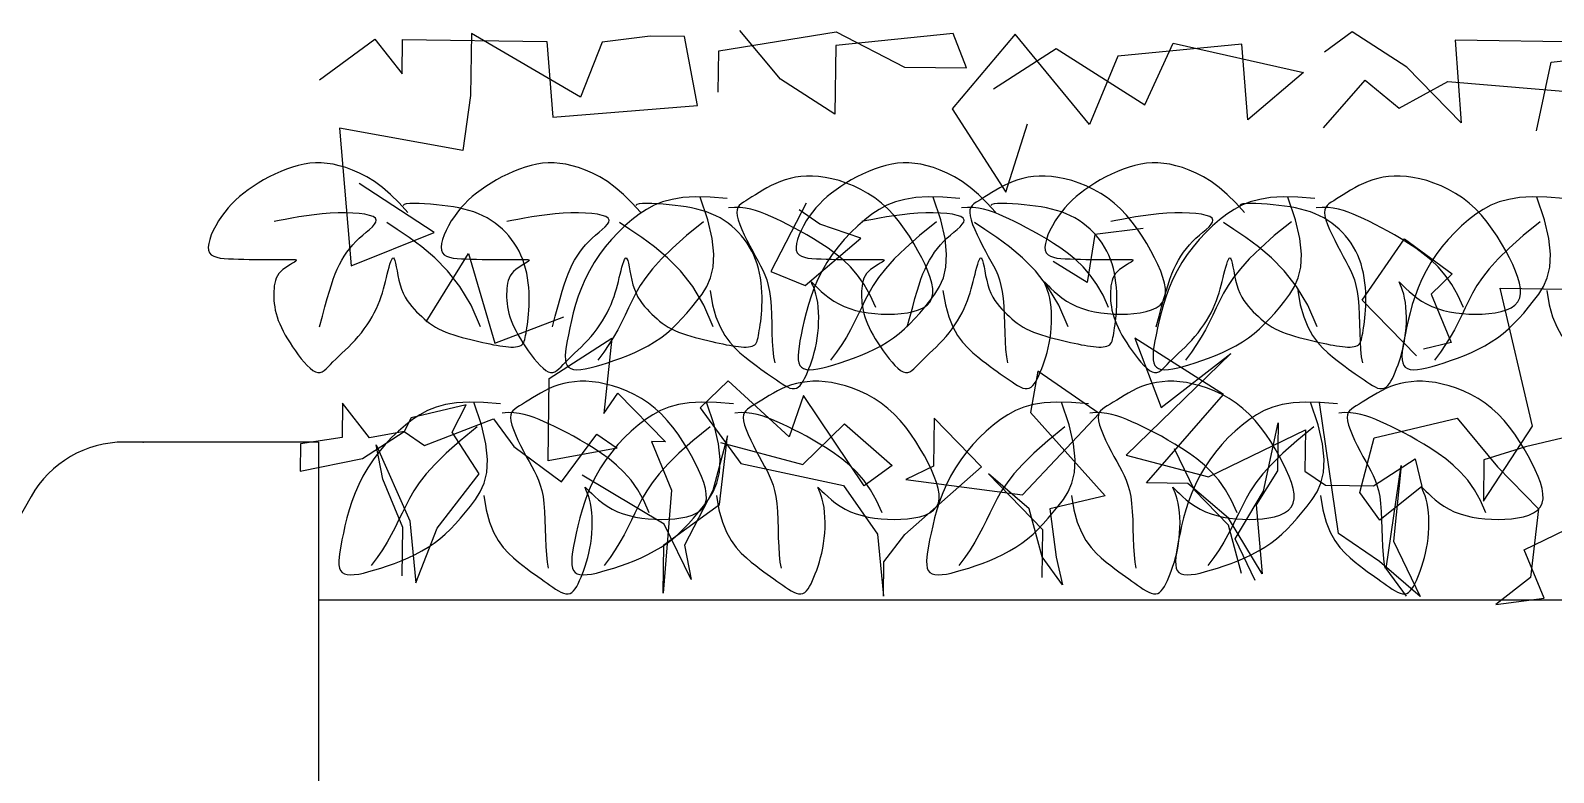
# Model space of a CAD drawing. Header units: millimetres. Extents: x 2 to 5882, y 1831 to 3462.
# Drawn here: x 630.928 to 634.47, y 2598.286 to 2600.012 of the extents above; entities that cross this region are included whole.
import ezdxf

# ---------------------------------------------------------------- set-up
doc = ezdxf.new("R2010")
doc.units = ezdxf.units.MM
for name, color, linetype in [('fz', 7, 'Continuous'), ('LH', 94, 'Continuous'), ('PP-COM', 7, 'Continuous'), ('尺寸标注', 4, 'Continuous'), ('绿化', 3, 'Continuous')]:
    doc.layers.add(name, color=color, linetype=linetype)

# ---------------------------------------------------------------- blocks, each defined once
blk = doc.blocks.new('cs2')
for p, q in [((4730.5877, 1071.789), (4730.1362, 1071.789)), ((4730.5877, 1071.789), (4730.5877, 1069.539)), ((4729.9188, 1071.6624), (4729.5975, 1071.0964))]:
    blk.add_line(p, q)
blk.add_arc((4730.1362, 1071.539), 0.25, 90, 150.42)
blk.add_point((4730.1798, 1071.789))
blk = doc.blocks.new('LIM43')
at = {"color": 98}
for p, q in [((942284.4114, 2579500.6716), (942284.5407, 2579500.7657)), ((942284.5407, 2579500.7657), (942284.6036, 2579500.6849)), ((942284.6036, 2579500.6849), (942284.6047, 2579500.7649)), ((942284.6047, 2579500.7649), (942284.9407, 2579500.7603)), ((942284.7649, 2579500.7787), (942284.7629, 2579500.6348)), ((942285.019, 2579500.6313), (942284.7649, 2579500.7787)), ((942284.9407, 2579500.7603), (942284.9543, 2579500.5842)), ((942285.0687, 2579500.7585), (942285.019, 2579500.6313)), ((942285.1809, 2579500.773), (942285.0687, 2579500.7585)), ((942285.2609, 2579500.7719), (942285.1809, 2579500.773)), ((942285.2907, 2579500.6116), (942285.2609, 2579500.7719)), ((942285.3405, 2579500.7388), (942285.6132, 2579500.7831)), ((942285.4836, 2579500.6729), (942285.3891, 2579500.7861)), ((942285.8852, 2579500.7793), (942285.6127, 2579500.7511)), ((942285.6132, 2579500.7831), (942285.7721, 2579500.7009)), ((942286.0292, 2579500.7774), (942285.8828, 2579500.6035)), ((942285.9161, 2579500.699), (942285.8852, 2579500.7793)), ((942286.2023, 2579500.5672), (942286.0292, 2579500.7774)), ((942286.557, 2579500.7542), (942286.2685, 2579500.7261)), ((942286.331, 2579500.6134), (942286.397, 2579500.7564)), ((942286.397, 2579500.7564), (942286.7001, 2579500.6883)), ((942286.5706, 2579500.5781), (942286.557, 2579500.7542)), ((942286.8134, 2579500.7827), (942286.7487, 2579500.7356)), ((942286.9403, 2579500.701), (942286.8134, 2579500.7827)), ((942287.3732, 2579500.759), (942287.0532, 2579500.7634)), ((942287.0532, 2579500.7634), (942287.0666, 2579500.5713)), ((942287.2765, 2579500.7124), (942287.6612, 2579500.7551)), ((942285.3392, 2579500.6429), (942285.3405, 2579500.7388)), ((942285.6127, 2579500.7511), (942285.6105, 2579500.5912)), ((942285.9794, 2579500.6501), (942286.1247, 2579500.7441)), ((942286.1247, 2579500.7441), (942286.331, 2579500.6134)), ((942286.2685, 2579500.7261), (942286.2023, 2579500.5672)), ((942285.7721, 2579500.7009), (942285.9161, 2579500.699)), ((942286.7001, 2579500.6883), (942286.5706, 2579500.5781)), ((942287.0666, 2579500.5713), (942286.9403, 2579500.701)), ((942287.2424, 2579500.5529), (942287.2765, 2579500.7124)), ((942285.6105, 2579500.5912), (942285.4836, 2579500.6729)), ((942286.7463, 2579500.5597), (942286.8439, 2579500.6703)), ((942286.8439, 2579500.6703), (942286.923, 2579500.6053)), ((942286.923, 2579500.6053), (942287.0359, 2579500.6677)), ((942287.0359, 2579500.6677), (942287.4835, 2579500.6296)), ((942284.7629, 2579500.6348), (942284.7452, 2579500.5071)), ((942284.9543, 2579500.5842), (942285.2907, 2579500.6116)), ((942285.8828, 2579500.6035), (942286.0081, 2579500.4099)), ((942284.7452, 2579500.5071), (942284.4578, 2579500.559)), ((942284.4578, 2579500.559), (942284.4855, 2579500.2389)), ((942286.0081, 2579500.4099), (942286.0583, 2579500.5691)), ((942284.6786, 2579500.3162), (942284.5041, 2579500.4305)), ((942285.5437, 2579500.3843), (942285.4615, 2579500.2255)), ((942285.575, 2579500.3359), (942285.5275, 2579500.3685)), ((942285.6706, 2579500.3026), (942285.575, 2579500.3359)), ((942284.4855, 2579500.2389), (942284.6786, 2579500.3162)), ((942285.5411, 2579500.1925), (942285.6706, 2579500.3026)), ((942286.2148, 2579500.3112), (942286.1973, 2579500.1995)), ((942286.3271, 2579500.3256), (942286.2148, 2579500.3112)), ((942286.8369, 2579500.1588), (942286.9349, 2579500.3013)), ((942286.9349, 2579500.3013), (942287.0458, 2579500.2199)), ((942284.6597, 2579500.1086), (942284.7579, 2579500.2671)), ((942284.7579, 2579500.2671), (942284.8191, 2579500.0584)), ((942285.4615, 2579500.2255), (942285.5411, 2579500.1925)), ((942286.1973, 2579500.1995), (942286.118, 2579500.2485)), ((942287.0458, 2579500.2199), (942286.9971, 2579500.1726)), ((942287.1573, 2579500.1864), (942287.4613, 2579500.1822)), ((942287.233, 2579499.8656), (942287.1573, 2579500.1864)), ((942286.9631, 2579500.0291), (942286.8369, 2579500.1588)), ((942286.9971, 2579500.1726), (942287.0436, 2579500.06)), ((942284.8191, 2579500.0584), (942284.98, 2579500.1202)), ((942284.946, 2579499.9767), (942285.0913, 2579500.0707)), ((942285.0913, 2579500.0707), (942285.0729, 2579499.8951)), ((942286.5138, 2579499.9393), (942286.3076, 2579500.0701)), ((942286.3076, 2579500.0701), (942286.3694, 2579499.9093)), ((942287.0436, 2579500.06), (942286.9794, 2579500.0449)), ((942286.5311, 2579500.035), (942286.2878, 2579499.7985)), ((942286.3694, 2579499.9093), (942286.5311, 2579500.035)), ((942284.9434, 2579499.7849), (942284.946, 2579499.9767)), ((942286.0825, 2579499.9932), (942286.0652, 2579499.8975)), ((942286.2252, 2579499.8953), (942286.0825, 2579499.9932)), ((942285.0729, 2579499.8951), (942285.1056, 2579499.9426)), ((942285.1056, 2579499.9426), (942285.216, 2579499.8292)), ((942285.362, 2579499.9711), (942285.2971, 2579499.908)), ((942285.5043, 2579499.8412), (942285.362, 2579499.9711)), ((942286.335, 2579499.7339), (942286.5138, 2579499.9393)), ((942284.4651, 2579499.9194), (942284.464, 2579499.8394)), ((942284.528, 2579499.8386), (942284.4651, 2579499.9194)), ((942284.7531, 2579499.9154), (942284.6247, 2579499.8852)), ((942284.7202, 2579499.8519), (942284.7531, 2579499.9154)), ((942285.2971, 2579499.908), (942285.3914, 2579499.7788)), ((942285.5376, 2579499.9367), (942285.5043, 2579499.8412)), ((942285.6787, 2579499.7269), (942285.5376, 2579499.9367)), ((942286.7815, 2579499.6159), (942286.7376, 2579499.9203)), ((942284.6247, 2579499.8852), (942284.6082, 2579499.8534)), ((942284.6558, 2579499.8208), (942284.8167, 2579499.8826)), ((942284.8167, 2579499.8826), (942284.8638, 2579499.818)), ((942285.5354, 2579499.7768), (942285.6327, 2579499.8714)), ((942285.6327, 2579499.8714), (942285.7434, 2579499.774)), ((942285.8409, 2579499.8846), (942285.8394, 2579499.7727)), ((942285.9514, 2579499.7711), (942285.8409, 2579499.8846)), ((942286.0465, 2579499.7059), (942286.2252, 2579499.8953)), ((942286.0652, 2579499.8975), (942286.2385, 2579499.7033)), ((942286.6068, 2579499.7142), (942286.6409, 2579499.8736)), ((942286.6409, 2579499.8736), (942286.6394, 2579499.7617)), ((942286.8645, 2579499.8386), (942287.0572, 2579499.8839)), ((942287.0572, 2579499.8839), (942287.1517, 2579499.7707)), ((942284.464, 2579499.8394), (942284.3678, 2579499.8248)), ((942284.5114, 2579499.7908), (942284.6082, 2579499.8534)), ((942284.6082, 2579499.8534), (942284.528, 2579499.8386)), ((942284.6082, 2579499.8534), (942284.6558, 2579499.8208)), ((942284.7829, 2579499.7551), (942284.7202, 2579499.8519)), ((942284.9747, 2579499.7365), (942285.0563, 2579499.8473)), ((942285.0563, 2579499.8473), (942285.1038, 2579499.8147)), ((942285.3603, 2579499.8432), (942285.3265, 2579499.7157)), ((942285.3421, 2579499.6835), (942285.3603, 2579499.8432)), ((942286.4792, 2579499.7479), (942286.7047, 2579499.8568)), ((942286.7047, 2579499.8568), (942286.7034, 2579499.7609)), ((942286.8308, 2579499.7112), (942286.8645, 2579499.8386)), ((942287.1186, 2579499.6912), (942287.233, 2579499.8656)), ((942287.3447, 2579499.848), (942287.2163, 2579499.8178)), ((942284.3678, 2579499.8248), (942284.3669, 2579499.7608)), ((942284.5587, 2579499.7422), (942284.5438, 2579499.8224)), ((942284.5438, 2579499.8224), (942284.6214, 2579499.6454)), ((942284.8638, 2579499.818), (942284.9747, 2579499.7365)), ((942285.1038, 2579499.8147), (942284.9434, 2579499.7849)), ((942285.216, 2579499.8292), (942285.184, 2579499.8296)), ((942285.184, 2579499.8296), (942285.2305, 2579499.717)), ((942285.344, 2579499.8274), (942285.5354, 2579499.7768)), ((942286.2878, 2579499.7985), (942286.4792, 2579499.7479)), ((942286.4468, 2579499.7164), (942286.4001, 2579499.813)), ((942287.2163, 2579499.8178), (942287.1199, 2579499.7872)), ((942284.3669, 2579499.7608), (942284.5114, 2579499.7908)), ((942285.3914, 2579499.7788), (942285.6307, 2579499.7276)), ((942285.7434, 2579499.774), (942285.6787, 2579499.7269)), ((942285.7732, 2579499.6137), (942285.9514, 2579499.7711)), ((942285.8394, 2579499.7727), (942285.775, 2579499.7416)), ((942286.6394, 2579499.7617), (942286.5903, 2579499.6825)), ((942286.7034, 2579499.7609), (942286.751, 2579499.7282)), ((942286.863, 2579499.7267), (942286.9599, 2579499.7893)), ((942286.8924, 2579499.5344), (942286.9276, 2579499.7738)), ((942286.9276, 2579499.7738), (942286.9092, 2579499.5982)), ((942286.9599, 2579499.7893), (942286.975, 2579499.7252)), ((942287.1199, 2579499.7872), (942287.1186, 2579499.6912)), ((942287.1517, 2579499.7707), (942287.2463, 2579499.6735)), ((942284.6052, 2579499.6296), (942284.5587, 2579499.7422)), ((942284.6852, 2579499.6286), (942284.7829, 2579499.7551)), ((942285.2134, 2579499.6373), (942285.0229, 2579499.7518)), ((942285.6307, 2579499.7276), (942285.7092, 2579499.6146)), ((942285.775, 2579499.7416), (942286.0465, 2579499.7059)), ((942286.0621, 2579499.6737), (942285.9672, 2579499.7549)), ((942285.9672, 2579499.7549), (942286.0934, 2579499.6253)), ((942286.431, 2579499.7326), (942286.335, 2579499.7339)), ((942286.5259, 2579499.6514), (942286.431, 2579499.7326)), ((942286.751, 2579499.7282), (942286.863, 2579499.7267)), ((942286.975, 2579499.7252), (942286.8779, 2579499.6466)), ((942285.2305, 2579499.717), (942285.2112, 2579499.4775)), ((942285.3265, 2579499.7157), (942285.2608, 2579499.5887)), ((942286.2385, 2579499.7033), (942286.1101, 2579499.673)), ((942286.5257, 2579499.6354), (942286.4468, 2579499.7164)), ((942286.5412, 2579499.6032), (942286.6068, 2579499.7142)), ((942286.8779, 2579499.6466), (942286.8308, 2579499.7112)), ((942285.2128, 2579499.5894), (942285.3421, 2579499.6835)), ((942286.0926, 2579499.5614), (942286.0621, 2579499.6737)), ((942286.1101, 2579499.673), (942286.1246, 2579499.5609)), ((942286.5903, 2579499.6825), (942286.6041, 2579499.5224)), ((942287.213, 2579499.578), (942287.3741, 2579499.6558)), ((942287.2463, 2579499.6735), (942287.2282, 2579499.5139)), ((942284.6037, 2579499.5177), (942284.6052, 2579499.6296)), ((942284.6214, 2579499.6454), (942284.6354, 2579499.5013)), ((942284.6354, 2579499.5013), (942284.6852, 2579499.6286)), ((942285.2757, 2579499.5086), (942285.2134, 2579499.6373)), ((942286.0934, 2579499.6253), (942286.0919, 2579499.5134)), ((942286.5561, 2579499.523), (942286.5257, 2579499.6354)), ((942286.6041, 2579499.5224), (942286.5259, 2579499.6514)), ((942285.2112, 2579499.4775), (942285.2128, 2579499.5894)), ((942285.2608, 2579499.5887), (942285.2757, 2579499.5086)), ((942285.7092, 2579499.6146), (942285.7232, 2579499.4705)), ((942285.7243, 2579499.5504), (942285.7732, 2579499.6137)), ((942286.5879, 2579499.5066), (942286.5412, 2579499.6032)), ((942286.8766, 2579499.5506), (942286.7815, 2579499.6159)), ((942286.9092, 2579499.5982), (942286.9715, 2579499.4694)), ((942285.7232, 2579499.4705), (942285.7243, 2579499.5504)), ((942286.1397, 2579499.4968), (942286.0926, 2579499.5614)), ((942286.1246, 2579499.5609), (942286.1397, 2579499.4968)), ((942286.9715, 2579499.4694), (942286.8766, 2579499.5506)), ((942287.2595, 2579499.4655), (942287.213, 2579499.578)), ((942286.9395, 2579499.4698), (942286.8924, 2579499.5344)), ((942287.2282, 2579499.5139), (942287.1473, 2579499.451)), ((942287.1473, 2579499.451), (942287.2595, 2579499.4655))]:
    blk.add_line(p, q, dxfattribs=at)
blk = doc.blocks.new('花')
at = {"layer": 'LH', "color": 12}
for p, q in [((0.6009, 0.461), (0.5901, 0.4561)), ((0.6123, 0.4652), (0.6009, 0.461)), ((0.6241, 0.4688), (0.6123, 0.4652)), ((0.6366, 0.4716), (0.6241, 0.4688)), ((0.6496, 0.4736), (0.6366, 0.4716)), ((0.6634, 0.4747), (0.6496, 0.4736)), ((0.6779, 0.4749), (0.6634, 0.4747)), ((0.6932, 0.4741), (0.6779, 0.4749)), ((0.7092, 0.4722), (0.6932, 0.4741)), ((0.7259, 0.4693), (0.7092, 0.4722)), ((0.7431, 0.4652), (0.7259, 0.4693)), ((0.7605, 0.4599), (0.7431, 0.4652)), ((0.5429, 0.4263), (0.5349, 0.4203)), ((0.5514, 0.4325), (0.5429, 0.4263)), ((0.5604, 0.4387), (0.5514, 0.4325)), ((0.5698, 0.4448), (0.5604, 0.4387)), ((0.5797, 0.4507), (0.5698, 0.4448)), ((0.5901, 0.4561), (0.5797, 0.4507)), ((0.7779, 0.4533), (0.7605, 0.4599)), ((0.7953, 0.4454), (0.7779, 0.4533)), ((0.8123, 0.4361), (0.7953, 0.4454)), ((0.8287, 0.4253), (0.8123, 0.4361)), ((0.8445, 0.4131), (0.8287, 0.4253)), ((-0.5435, 0.395), (-0.5567, 0.3892)), ((-0.5303, 0.4), (-0.5435, 0.395)), ((-0.5172, 0.4041), (-0.5303, 0.4)), ((-0.5041, 0.4071), (-0.5172, 0.4041)), ((-0.4909, 0.4092), (-0.5041, 0.4071)), ((-0.4776, 0.4103), (-0.4909, 0.4092)), ((-0.4639, 0.4103), (-0.4776, 0.4103)), ((-0.4498, 0.4093), (-0.4639, 0.4103)), ((-0.4351, 0.4072), (-0.4498, 0.4093)), ((-0.4197, 0.4041), (-0.4351, 0.4072)), ((-0.4036, 0.3998), (-0.4197, 0.4041)), ((-0.3867, 0.3941), (-0.4036, 0.3998)), ((-0.369, 0.3867), (-0.3867, 0.3941)), ((0.3425, 0.3937), (0.321, 0.3859)), ((0.3674, 0.3998), (0.3425, 0.3937)), ((0.3964, 0.4039), (0.3674, 0.3998)), ((0.4303, 0.4061), (0.3964, 0.4039)), ((0.4295, 0.3534), (0.4075, 0.4044)), ((0.47, 0.4062), (0.4303, 0.4061)), ((0.4996, 0.3924), (0.4969, 0.3877)), ((0.5035, 0.3966), (0.4996, 0.3924)), ((0.5084, 0.4007), (0.5035, 0.3966)), ((0.5141, 0.4049), (0.5084, 0.4007)), ((0.5205, 0.4095), (0.5141, 0.4049)), ((0.5274, 0.4146), (0.5205, 0.4095)), ((0.5349, 0.4203), (0.5274, 0.4146)), ((0.8595, 0.3996), (0.8445, 0.4131)), ((0.8738, 0.3851), (0.8595, 0.3996)), ((-0.6078, 0.3596), (-0.6196, 0.3512)), ((-0.5955, 0.3677), (-0.6078, 0.3596)), ((-0.5828, 0.3754), (-0.5955, 0.3677)), ((-0.5698, 0.3826), (-0.5828, 0.3754)), ((-0.5567, 0.3892), (-0.5698, 0.3826)), ((-0.3504, 0.3772), (-0.369, 0.3867)), ((-0.331, 0.3653), (-0.3504, 0.3772)), ((-0.3106, 0.3508), (-0.331, 0.3653)), ((0.2851, 0.3652), (0.2691, 0.3526)), ((0.3021, 0.3764), (0.2851, 0.3652)), ((0.321, 0.3859), (0.3021, 0.3764)), ((0.4891, 0.387), (0.4751, 0.385)), ((0.5023, 0.3878), (0.4891, 0.387)), ((0.4954, 0.3823), (0.4953, 0.3759)), ((0.4953, 0.3759), (0.4968, 0.3682)), ((0.4969, 0.3877), (0.4954, 0.3823)), ((0.4968, 0.3682), (0.5, 0.3591)), ((0.5, 0.3591), (0.5045, 0.3487)), ((0.5147, 0.3874), (0.5023, 0.3878)), ((0.5267, 0.3861), (0.5147, 0.3874)), ((0.5385, 0.3838), (0.5267, 0.3861)), ((0.5503, 0.3808), (0.5385, 0.3838)), ((0.5622, 0.3771), (0.5503, 0.3808)), ((0.5745, 0.373), (0.5622, 0.3771)), ((0.5875, 0.3683), (0.5745, 0.373)), ((0.601, 0.3633), (0.5875, 0.3683)), ((0.6152, 0.3577), (0.601, 0.3633)), ((0.63, 0.3515), (0.6152, 0.3577)), ((0.8872, 0.3699), (0.8738, 0.3851)), ((0.8998, 0.3542), (0.8872, 0.3699)), ((-0.6512, 0.3253), (-0.6605, 0.3163)), ((-0.6414, 0.334), (-0.6512, 0.3253)), ((-0.6308, 0.3427), (-0.6414, 0.334)), ((-0.6196, 0.3512), (-0.6308, 0.3427)), ((-0.2893, 0.3332), (-0.3106, 0.3508)), ((-0.267, 0.3124), (-0.2893, 0.3332)), ((-0.2776, 0.3296), (-0.2796, 0.3273)), ((-0.2724, 0.3315), (-0.2776, 0.3296)), ((-0.2646, 0.333), (-0.2724, 0.3315)), ((-0.2545, 0.3341), (-0.2646, 0.333)), ((-0.2428, 0.3349), (-0.2545, 0.3341)), ((-0.2299, 0.3354), (-0.2428, 0.3349)), ((-0.2163, 0.3356), (-0.2299, 0.3354)), ((-0.2025, 0.3355), (-0.2163, 0.3356)), ((-0.1889, 0.3352), (-0.2025, 0.3355)), ((-0.1756, 0.3347), (-0.1889, 0.3352)), ((-0.1627, 0.3338), (-0.1756, 0.3347)), ((-0.1502, 0.3326), (-0.1627, 0.3338)), ((-0.1379, 0.3309), (-0.1502, 0.3326)), ((-0.1261, 0.3288), (-0.1379, 0.3309)), ((-0.1145, 0.3262), (-0.1261, 0.3288)), ((-0.1034, 0.323), (-0.1145, 0.3262)), ((-0.0926, 0.3192), (-0.1034, 0.323)), ((-0.0822, 0.3148), (-0.0926, 0.3192)), ((0.2384, 0.3231), (0.2238, 0.3066)), ((0.2535, 0.3385), (0.2384, 0.3231)), ((0.2691, 0.3526), (0.2535, 0.3385)), ((0.4201, 0.348), (0.3832, 0.3123)), ((0.4433, 0.3104), (0.4295, 0.3534)), ((0.5045, 0.3487), (0.5103, 0.3374)), ((0.5103, 0.3374), (0.5169, 0.3254)), ((0.5169, 0.3254), (0.5242, 0.3132)), ((0.6454, 0.3448), (0.63, 0.3515)), ((0.6615, 0.3373), (0.6454, 0.3448)), ((0.6782, 0.3292), (0.6615, 0.3373)), ((0.6956, 0.3202), (0.6782, 0.3292)), ((0.7136, 0.3104), (0.6956, 0.3202)), ((0.9116, 0.3382), (0.8998, 0.3542)), ((0.9225, 0.3222), (0.9116, 0.3382)), ((0.9325, 0.3065), (0.9225, 0.3222)), ((-0.6847, 0.2879), (-0.6917, 0.2777)), ((-0.6772, 0.2977), (-0.6847, 0.2879)), ((-0.6691, 0.3072), (-0.6772, 0.2977)), ((-0.6605, 0.3163), (-0.6691, 0.3072)), ((-0.5016, 0.2848), (-0.5189, 0.2807)), ((-0.4836, 0.2888), (-0.5016, 0.2848)), ((-0.4653, 0.2923), (-0.4836, 0.2888)), ((-0.447, 0.2954), (-0.4653, 0.2923)), ((-0.4289, 0.2977), (-0.447, 0.2954)), ((-0.4114, 0.2993), (-0.4289, 0.2977)), ((-0.3949, 0.3002), (-0.4114, 0.2993)), ((-0.3799, 0.3003), (-0.3949, 0.3002)), ((-0.3666, 0.2996), (-0.3799, 0.3003)), ((-0.3555, 0.2981), (-0.3666, 0.2996)), ((-0.3469, 0.2958), (-0.3555, 0.2981)), ((-0.3413, 0.2926), (-0.3469, 0.2958)), ((-0.342, 0.2784), (-0.3393, 0.2838)), ((-0.3389, 0.2886), (-0.3413, 0.2926)), ((-0.3393, 0.2838), (-0.3389, 0.2886)), ((-0.2887, 0.2709), (-0.3142, 0.2852)), ((-0.0723, 0.3098), (-0.0822, 0.3148)), ((-0.0627, 0.3043), (-0.0723, 0.3098)), ((-0.0535, 0.2983), (-0.0627, 0.3043)), ((-0.0448, 0.2918), (-0.0535, 0.2983)), ((-0.0365, 0.2849), (-0.0448, 0.2918)), ((-0.0287, 0.2775), (-0.0365, 0.2849)), ((0.21, 0.2891), (0.1971, 0.2707)), ((0.2238, 0.3066), (0.21, 0.2891)), ((0.3832, 0.3123), (0.3533, 0.281)), ((0.45, 0.2744), (0.4433, 0.3104)), ((0.5242, 0.3132), (0.5318, 0.3009)), ((0.5318, 0.3009), (0.5395, 0.2889)), ((0.5395, 0.2889), (0.547, 0.2775)), ((0.732, 0.2992), (0.7136, 0.3104)), ((0.7506, 0.2864), (0.732, 0.2992)), ((0.7689, 0.2715), (0.7506, 0.2864)), ((0.9415, 0.2913), (0.9325, 0.3065)), ((0.9494, 0.2767), (0.9415, 0.2913)), ((-0.7044, 0.2558), (-0.7098, 0.2444)), ((-0.6983, 0.267), (-0.7044, 0.2558)), ((-0.6917, 0.2777), (-0.6983, 0.267)), ((-0.5639, 0.2687), (-0.5755, 0.2654)), ((-0.5503, 0.2725), (-0.5639, 0.2687)), ((-0.5352, 0.2765), (-0.5503, 0.2725)), ((-0.5189, 0.2807), (-0.5352, 0.2765)), ((-0.3749, 0.2429), (-0.3674, 0.2508)), ((-0.3674, 0.2508), (-0.3598, 0.2584)), ((-0.3598, 0.2584), (-0.3528, 0.2656)), ((-0.3528, 0.2656), (-0.3467, 0.2722)), ((-0.3467, 0.2722), (-0.342, 0.2784)), ((-0.2597, 0.2546), (-0.2887, 0.2709)), ((-0.2285, 0.2353), (-0.2597, 0.2546)), ((-0.0214, 0.2698), (-0.0287, 0.2775)), ((-0.0145, 0.2617), (-0.0214, 0.2698)), ((-0.0081, 0.2531), (-0.0145, 0.2617)), ((-0.0021, 0.2443), (-0.0081, 0.2531)), ((0.1851, 0.2516), (0.1743, 0.232)), ((0.1971, 0.2707), (0.1851, 0.2516)), ((0.3296, 0.2535), (0.311, 0.2291)), ((0.3533, 0.281), (0.3296, 0.2535)), ((0.4509, 0.2443), (0.45, 0.2744)), ((0.547, 0.2775), (0.554, 0.2669)), ((0.554, 0.2669), (0.5606, 0.2568)), ((0.5606, 0.2568), (0.5668, 0.2468)), ((0.7869, 0.254), (0.7689, 0.2715)), ((0.8042, 0.2335), (0.7869, 0.254)), ((0.9559, 0.2627), (0.9494, 0.2767)), ((0.9608, 0.2496), (0.9559, 0.2627)), ((0.964, 0.2372), (0.9608, 0.2496)), ((-0.7184, 0.222), (-0.7212, 0.2114)), ((-0.7146, 0.2331), (-0.7184, 0.222)), ((-0.7098, 0.2444), (-0.7146, 0.2331)), ((-0.4008, 0.2084), (-0.395, 0.2175)), ((-0.395, 0.2175), (-0.3887, 0.2263)), ((-0.3887, 0.2263), (-0.382, 0.2348)), ((-0.382, 0.2348), (-0.3749, 0.2429)), ((-0.1961, 0.2122), (-0.2285, 0.2353)), ((0.0033, 0.235), (-0.0021, 0.2443)), ((0.0082, 0.2254), (0.0033, 0.235)), ((0.0127, 0.2155), (0.0082, 0.2254)), ((0.0166, 0.2052), (0.0127, 0.2155)), ((0.1743, 0.232), (0.1648, 0.2119)), ((0.311, 0.2291), (0.2967, 0.2074)), ((0.4399, 0.198), (0.4471, 0.2192)), ((0.4471, 0.2192), (0.4509, 0.2443)), ((0.5668, 0.2468), (0.5724, 0.2364)), ((0.5724, 0.2364), (0.5775, 0.2253)), ((0.5775, 0.2253), (0.582, 0.2129)), ((0.582, 0.2129), (0.5861, 0.1991)), ((0.682, 0.2284), (0.682, 0.2291)), ((0.682, 0.2291), (0.6836, 0.2281)), ((0.6831, 0.2259), (0.682, 0.2284)), ((0.6852, 0.222), (0.6831, 0.2259)), ((0.6836, 0.2281), (0.6869, 0.2253)), ((0.688, 0.2166), (0.6852, 0.222)), ((0.6869, 0.2253), (0.6919, 0.221)), ((0.6911, 0.2099), (0.688, 0.2166)), ((0.6919, 0.221), (0.6984, 0.2155)), ((0.6984, 0.2155), (0.7063, 0.2092)), ((0.8205, 0.2097), (0.8042, 0.2335)), ((0.9605, 0.2062), (0.964, 0.2155)), ((0.9651, 0.2258), (0.964, 0.2372)), ((0.964, 0.2155), (0.9651, 0.2258)), ((-0.7228, 0.2017), (-0.723, 0.1931)), ((-0.723, 0.1931), (-0.7218, 0.1859)), ((-0.7212, 0.2114), (-0.7228, 0.2017)), ((-0.7218, 0.1859), (-0.7189, 0.1803)), ((-0.7189, 0.1803), (-0.7145, 0.1761)), ((-0.5757, 0.1764), (-0.5644, 0.1774)), ((-0.5644, 0.1774), (-0.5539, 0.1785)), ((-0.5539, 0.1785), (-0.5445, 0.1794)), ((-0.5445, 0.1794), (-0.5362, 0.1803)), ((-0.5362, 0.1803), (-0.5291, 0.1808)), ((-0.5291, 0.1808), (-0.5235, 0.1811)), ((-0.5235, 0.1811), (-0.5194, 0.181)), ((-0.5176, 0.1774), (-0.5204, 0.175)), ((-0.5194, 0.181), (-0.517, 0.1804)), ((-0.5164, 0.1792), (-0.5176, 0.1774)), ((-0.517, 0.1804), (-0.5164, 0.1792)), ((-0.4198, 0.1674), (-0.4157, 0.1784)), ((-0.4157, 0.1784), (-0.4111, 0.1888)), ((-0.4111, 0.1888), (-0.4061, 0.1988)), ((-0.4061, 0.1988), (-0.4008, 0.2084)), ((-0.3015, 0.1739), (-0.3001, 0.1819)), ((-0.3001, 0.1819), (-0.2986, 0.1891)), ((-0.2986, 0.1891), (-0.297, 0.1952)), ((-0.297, 0.1952), (-0.2954, 0.2)), ((-0.2954, 0.2), (-0.2937, 0.203)), ((-0.2937, 0.203), (-0.2919, 0.2039)), ((-0.2919, 0.2039), (-0.29, 0.2024)), ((-0.29, 0.2024), (-0.288, 0.1984)), ((-0.288, 0.1984), (-0.2858, 0.1921)), ((-0.2858, 0.1921), (-0.2835, 0.184)), ((-0.2835, 0.184), (-0.2809, 0.1747)), ((-0.1637, 0.1842), (-0.1961, 0.2122)), ((-0.1322, 0.1503), (-0.1637, 0.1842)), ((0.02, 0.1945), (0.0166, 0.2052)), ((0.023, 0.1837), (0.02, 0.1945)), ((0.0254, 0.1727), (0.023, 0.1837)), ((0.1566, 0.1916), (0.1498, 0.1712)), ((0.1648, 0.2119), (0.1566, 0.1916)), ((0.2857, 0.1875), (0.277, 0.169)), ((0.2967, 0.2074), (0.2857, 0.1875)), ((0.42, 0.1633), (0.4305, 0.1797)), ((0.4305, 0.1797), (0.4399, 0.198)), ((0.4485, 0.19), (0.4569, 0.1573)), ((0.5861, 0.1991), (0.5896, 0.1832)), ((0.5896, 0.1832), (0.5926, 0.1651)), ((0.6944, 0.202), (0.6911, 0.2099)), ((0.6974, 0.1929), (0.6944, 0.202)), ((0.7001, 0.1829), (0.6974, 0.1929)), ((0.7023, 0.1721), (0.7001, 0.1829)), ((0.7063, 0.2092), (0.7154, 0.2025)), ((0.7154, 0.2025), (0.7257, 0.1957)), ((0.7257, 0.1957), (0.737, 0.1893)), ((0.737, 0.1893), (0.7492, 0.1834)), ((0.7492, 0.1834), (0.762, 0.1786)), ((0.762, 0.1786), (0.7756, 0.1747)), ((0.8356, 0.182), (0.8205, 0.2097)), ((0.91, 0.1763), (0.9234, 0.1803)), ((0.9234, 0.1803), (0.9355, 0.1852)), ((0.9355, 0.1852), (0.9459, 0.1911)), ((0.9459, 0.1911), (0.9544, 0.1981)), ((0.9544, 0.1981), (0.9605, 0.2062)), ((-0.7145, 0.1761), (-0.7087, 0.1731)), ((-0.7087, 0.1731), (-0.7016, 0.1713)), ((-0.7016, 0.1713), (-0.6933, 0.1703)), ((-0.6933, 0.1703), (-0.6839, 0.17)), ((-0.6839, 0.17), (-0.6736, 0.1701)), ((-0.6736, 0.1701), (-0.6625, 0.1706)), ((-0.6625, 0.1706), (-0.6506, 0.1712)), ((-0.6506, 0.1712), (-0.6383, 0.1719)), ((-0.6383, 0.1719), (-0.6256, 0.1727)), ((-0.6256, 0.1727), (-0.6128, 0.1735)), ((-0.6128, 0.1735), (-0.6001, 0.1744)), ((-0.6001, 0.1744), (-0.5877, 0.1754)), ((-0.5877, 0.1754), (-0.5757, 0.1764)), ((-0.5543, 0.1457), (-0.5573, 0.1403)), ((-0.5504, 0.1509), (-0.5543, 0.1457)), ((-0.5457, 0.1558), (-0.5504, 0.1509)), ((-0.5404, 0.1604), (-0.5457, 0.1558)), ((-0.5348, 0.1647), (-0.5404, 0.1604)), ((-0.5294, 0.1686), (-0.5348, 0.1647)), ((-0.5245, 0.1721), (-0.5294, 0.1686)), ((-0.5204, 0.175), (-0.5245, 0.1721)), ((-0.4305, 0.1297), (-0.4272, 0.1434)), ((-0.4272, 0.1434), (-0.4236, 0.1558)), ((-0.4236, 0.1558), (-0.4198, 0.1674)), ((-0.3071, 0.1393), (-0.3056, 0.1482)), ((-0.3056, 0.1482), (-0.3042, 0.1569)), ((-0.3042, 0.1569), (-0.3029, 0.1655)), ((-0.3029, 0.1655), (-0.3015, 0.1739)), ((-0.2809, 0.1747), (-0.278, 0.1644)), ((-0.278, 0.1644), (-0.2747, 0.1537)), ((-0.2747, 0.1537), (-0.2711, 0.1431)), ((-0.2711, 0.1431), (-0.2669, 0.1331)), ((-0.1029, 0.1097), (-0.1322, 0.1503)), ((0.0275, 0.1617), (0.0254, 0.1727)), ((0.0291, 0.1507), (0.0275, 0.1617)), ((0.0304, 0.1399), (0.0291, 0.1507)), ((0.1441, 0.1509), (0.1395, 0.1311)), ((0.1498, 0.1712), (0.1441, 0.1509)), ((0.2696, 0.1513), (0.2628, 0.1338)), ((0.277, 0.169), (0.2696, 0.1513)), ((0.3992, 0.1331), (0.4096, 0.1478)), ((0.4096, 0.1478), (0.42, 0.1633)), ((0.4569, 0.1573), (0.4671, 0.1299)), ((0.5926, 0.1651), (0.5952, 0.1453)), ((0.5952, 0.1453), (0.5976, 0.1247)), ((0.704, 0.1607), (0.7023, 0.1721)), ((0.7053, 0.1487), (0.704, 0.1607)), ((0.7061, 0.1365), (0.7053, 0.1487)), ((0.7756, 0.1747), (0.7896, 0.1717)), ((0.7896, 0.1717), (0.8042, 0.1696)), ((0.8042, 0.1696), (0.8191, 0.1684)), ((0.8191, 0.1684), (0.8343, 0.1679)), ((0.8343, 0.1679), (0.8496, 0.1682)), ((0.8496, 0.1682), (0.8651, 0.1692)), ((0.8651, 0.1692), (0.8805, 0.1708)), ((0.8805, 0.1708), (0.8956, 0.1732)), ((0.8956, 0.1732), (0.91, 0.1763)), ((-0.5626, 0.1166), (-0.5627, 0.1101)), ((-0.5627, 0.1101), (-0.5625, 0.1035)), ((-0.5621, 0.1228), (-0.5626, 0.1166)), ((-0.5611, 0.1289), (-0.5621, 0.1228)), ((-0.5595, 0.1347), (-0.5611, 0.1289)), ((-0.5573, 0.1403), (-0.5595, 0.1347)), ((-0.4374, 0.0971), (-0.4339, 0.1144)), ((-0.4339, 0.1144), (-0.4305, 0.1297)), ((-0.3152, 0.1025), (-0.3127, 0.112)), ((-0.3127, 0.112), (-0.3105, 0.1212)), ((-0.3105, 0.1212), (-0.3087, 0.1303)), ((-0.3087, 0.1303), (-0.3071, 0.1393)), ((-0.2669, 0.1331), (-0.2623, 0.1239)), ((-0.2623, 0.1239), (-0.2572, 0.1156)), ((-0.2572, 0.1156), (-0.2517, 0.108)), ((-0.2517, 0.108), (-0.246, 0.1012)), ((-0.0767, 0.0613), (-0.1029, 0.1097)), ((0.0313, 0.1293), (0.0304, 0.1399)), ((0.0319, 0.1191), (0.0313, 0.1293)), ((0.0323, 0.1094), (0.0319, 0.1191)), ((0.0324, 0.1001), (0.0323, 0.1094)), ((0.1357, 0.1118), (0.1327, 0.0934)), ((0.1395, 0.1311), (0.1357, 0.1118)), ((0.2561, 0.1163), (0.2492, 0.0987)), ((0.2628, 0.1338), (0.2561, 0.1163)), ((0.378, 0.106), (0.3887, 0.1192)), ((0.3887, 0.1192), (0.3992, 0.1331)), ((0.4671, 0.1299), (0.4785, 0.1072)), ((0.4785, 0.1072), (0.4909, 0.0886)), ((0.5976, 0.1247), (0.5999, 0.1039)), ((0.7059, 0.1), (0.7064, 0.112)), ((0.7065, 0.1242), (0.7061, 0.1365)), ((0.7064, 0.112), (0.7065, 0.1242)), ((-0.5625, 0.1035), (-0.5621, 0.0967)), ((-0.5621, 0.0967), (-0.5614, 0.0897)), ((-0.5614, 0.0897), (-0.5605, 0.0825)), ((-0.5605, 0.0825), (-0.5592, 0.0752)), ((-0.5592, 0.0752), (-0.5576, 0.0678)), ((-0.4452, 0.0553), (-0.4411, 0.0775)), ((-0.4411, 0.0775), (-0.4374, 0.0971)), ((-0.3299, 0.0634), (-0.3255, 0.0733)), ((-0.3255, 0.0733), (-0.3216, 0.0832)), ((-0.3216, 0.0832), (-0.3181, 0.0929)), ((-0.3181, 0.0929), (-0.3152, 0.1025)), ((-0.246, 0.1012), (-0.24, 0.0949)), ((-0.24, 0.0949), (-0.2338, 0.0891)), ((-0.2338, 0.0891), (-0.2276, 0.0837)), ((-0.2276, 0.0837), (-0.2213, 0.0785)), ((-0.2213, 0.0785), (-0.215, 0.0735)), ((-0.215, 0.0735), (-0.2087, 0.0688)), ((0.0311, 0.068), (0.0316, 0.0753)), ((0.0316, 0.0753), (0.032, 0.083)), ((0.032, 0.083), (0.0322, 0.0913)), ((0.0322, 0.0913), (0.0324, 0.1001)), ((0.1303, 0.076), (0.1284, 0.0599)), ((0.1327, 0.0934), (0.1303, 0.076)), ((0.2418, 0.081), (0.2336, 0.063)), ((0.2492, 0.0987), (0.2418, 0.081)), ((0.343, 0.0704), (0.3553, 0.0816)), ((0.3553, 0.0816), (0.3669, 0.0935)), ((0.3669, 0.0935), (0.378, 0.106)), ((0.4909, 0.0886), (0.5039, 0.0735)), ((0.5039, 0.0735), (0.5169, 0.0613)), ((0.5999, 0.1039), (0.6024, 0.0837)), ((0.6024, 0.0837), (0.6051, 0.0649)), ((0.7018, 0.0664), (0.7035, 0.0772)), ((0.7035, 0.0772), (0.7049, 0.0884)), ((0.7049, 0.0884), (0.7059, 0.1)), ((-0.5576, 0.0678), (-0.5555, 0.0603)), ((-0.5555, 0.0603), (-0.553, 0.0526)), ((-0.553, 0.0526), (-0.55, 0.0448)), ((-0.55, 0.0448), (-0.5465, 0.0369)), ((-0.5465, 0.0369), (-0.5425, 0.0289)), ((-0.4497, 0.0301), (-0.4452, 0.0553)), ((-0.3456, 0.0338), (-0.34, 0.0436)), ((-0.34, 0.0436), (-0.3347, 0.0534)), ((-0.3347, 0.0534), (-0.3299, 0.0634)), ((-0.2087, 0.0688), (-0.2022, 0.0642)), ((-0.2022, 0.0642), (-0.1956, 0.0598)), ((-0.1956, 0.0598), (-0.1886, 0.0557)), ((-0.1886, 0.0557), (-0.1813, 0.0518)), ((-0.1813, 0.0518), (-0.1735, 0.0483)), ((-0.1735, 0.0483), (-0.1652, 0.045)), ((-0.1652, 0.045), (-0.1563, 0.0421)), ((-0.1563, 0.0421), (-0.1469, 0.0394)), ((-0.1469, 0.0394), (-0.1371, 0.0371)), ((-0.1371, 0.0371), (-0.1271, 0.0349)), ((0.0264, 0.0331), (0.0276, 0.0365)), ((0.0276, 0.0365), (0.0285, 0.0404)), ((0.0285, 0.0404), (0.0291, 0.0448)), ((0.0291, 0.0448), (0.0296, 0.0498)), ((0.0296, 0.0498), (0.0301, 0.0553)), ((0.0301, 0.0553), (0.0306, 0.0614)), ((0.0306, 0.0614), (0.0311, 0.068)), ((0.1269, 0.0452), (0.1258, 0.032)), ((0.1284, 0.0599), (0.1269, 0.0452)), ((0.2243, 0.0446), (0.2137, 0.0259)), ((0.2336, 0.063), (0.2243, 0.0446)), ((0.2856, 0.0315), (0.3009, 0.0403)), ((0.3009, 0.0403), (0.3157, 0.0498)), ((0.3157, 0.0498), (0.3298, 0.0598)), ((0.3298, 0.0598), (0.343, 0.0704)), ((0.5169, 0.0613), (0.5297, 0.0512)), ((0.5297, 0.0512), (0.5418, 0.0427)), ((0.5418, 0.0427), (0.553, 0.0353)), ((0.6051, 0.0649), (0.6083, 0.0483)), ((0.6083, 0.0483), (0.6121, 0.0346)), ((0.6925, 0.0279), (0.6951, 0.0368)), ((0.6951, 0.0368), (0.6975, 0.0462)), ((0.6975, 0.0462), (0.6997, 0.0561)), ((0.6997, 0.0561), (0.7018, 0.0664)), ((-0.5425, 0.0289), (-0.538, 0.0208)), ((-0.538, 0.0208), (-0.533, 0.0126)), ((-0.533, 0.0126), (-0.5275, 0.0043)), ((-0.5275, 0.0043), (-0.5215, -0.0042)), ((-0.3719, -0.0028), (-0.3649, 0.0059)), ((-0.3649, 0.0059), (-0.3581, 0.015)), ((-0.3581, 0.015), (-0.3517, 0.0243)), ((-0.3517, 0.0243), (-0.3456, 0.0338)), ((-0.1271, 0.0349), (-0.1169, 0.033)), ((-0.1169, 0.033), (-0.1068, 0.0312)), ((-0.1068, 0.0312), (-0.0968, 0.0296)), ((-0.0968, 0.0296), (-0.087, 0.0281)), ((-0.087, 0.0281), (-0.0776, 0.0267)), ((-0.0776, 0.0267), (-0.0685, 0.0254)), ((-0.0685, 0.0254), (-0.0598, 0.0242)), ((-0.0598, 0.0242), (-0.0514, 0.0232)), ((-0.0514, 0.0232), (-0.0434, 0.0222)), ((-0.0434, 0.0222), (-0.0357, 0.0214)), ((-0.0357, 0.0214), (-0.0283, 0.0208)), ((-0.0283, 0.0208), (-0.0213, 0.0204)), ((-0.0213, 0.0204), (-0.0145, 0.0201)), ((-0.0145, 0.0201), (-0.0082, 0.0201)), ((-0.0082, 0.0201), (-0.0022, 0.0202)), ((-0.0022, 0.0202), (0.0033, 0.0207)), ((0.0033, 0.0207), (0.0084, 0.0214)), ((0.0084, 0.0214), (0.0129, 0.0225)), ((0.0129, 0.0225), (0.0168, 0.0238)), ((0.0168, 0.0238), (0.0201, 0.0256)), ((0.0201, 0.0256), (0.0228, 0.0277)), ((0.0228, 0.0277), (0.0248, 0.0302)), ((0.0248, 0.0302), (0.0264, 0.0331)), ((0.1258, 0.032), (0.1253, 0.0203)), ((0.1253, 0.0203), (0.1255, 0.0101)), ((0.1255, 0.0101), (0.1265, 0.0014)), ((0.1265, 0.0014), (0.1284, -0.0058)), ((0.2137, 0.0259), (0.2013, 0.0065)), ((0.2103, -0.0035), (0.2244, 0.0022)), ((0.2244, 0.0022), (0.2392, 0.0086)), ((0.2392, 0.0086), (0.2545, 0.0156)), ((0.2545, 0.0156), (0.2701, 0.0232)), ((0.2701, 0.0232), (0.2856, 0.0315)), ((0.553, 0.0353), (0.5633, 0.0287)), ((0.5633, 0.0287), (0.5727, 0.0228)), ((0.5727, 0.0228), (0.5814, 0.0174)), ((0.5814, 0.0174), (0.5896, 0.0126)), ((0.5896, 0.0126), (0.5974, 0.008)), ((0.5974, 0.008), (0.6048, 0.0037)), ((0.6048, 0.0037), (0.6121, -0.0006)), ((0.6817, -0.0025), (0.6845, 0.0041)), ((0.6845, 0.0041), (0.6873, 0.0115)), ((0.6873, 0.0115), (0.6899, 0.0194)), ((0.6899, 0.0194), (0.6925, 0.0279)), ((-0.5215, -0.0042), (-0.5151, -0.0128)), ((-0.5151, -0.0128), (-0.5083, -0.0215)), ((-0.5083, -0.0215), (-0.501, -0.0304)), ((-0.501, -0.0304), (-0.4935, -0.0391)), ((-0.406, -0.0418), (-0.3997, -0.0346)), ((-0.3997, -0.0346), (-0.393, -0.0271)), ((-0.393, -0.0271), (-0.386, -0.0193)), ((-0.386, -0.0193), (-0.379, -0.0112)), ((-0.379, -0.0112), (-0.3719, -0.0028)), ((0.1284, -0.0058), (0.1313, -0.0115)), ((0.1313, -0.0115), (0.1354, -0.0157)), ((0.1354, -0.0157), (0.1407, -0.0184)), ((0.1407, -0.0184), (0.1473, -0.0196)), ((0.1473, -0.0196), (0.155, -0.0196)), ((0.155, -0.0196), (0.1639, -0.0183)), ((0.1639, -0.0183), (0.1739, -0.016)), ((0.1739, -0.016), (0.185, -0.0127)), ((0.185, -0.0127), (0.1971, -0.0085)), ((0.1971, -0.0085), (0.2103, -0.0035)), ((0.6121, -0.0006), (0.6193, -0.0049)), ((0.6193, -0.0049), (0.6263, -0.009)), ((0.6263, -0.009), (0.6332, -0.0129)), ((0.6332, -0.0129), (0.6399, -0.0162)), ((0.6399, -0.0162), (0.6462, -0.019)), ((0.6462, -0.019), (0.6522, -0.0209)), ((0.6522, -0.0209), (0.6578, -0.0218)), ((0.6578, -0.0218), (0.6628, -0.0215)), ((0.6628, -0.0215), (0.6674, -0.02)), ((0.6674, -0.02), (0.6715, -0.0172)), ((0.6715, -0.0172), (0.6752, -0.0133)), ((0.6752, -0.0133), (0.6786, -0.0084)), ((0.6786, -0.0084), (0.6817, -0.0025)), ((-0.4935, -0.0391), (-0.4858, -0.0475)), ((-0.4858, -0.0475), (-0.4782, -0.0552)), ((-0.4782, -0.0552), (-0.4707, -0.0622)), ((-0.4707, -0.0622), (-0.4634, -0.068)), ((-0.4634, -0.068), (-0.4567, -0.0725)), ((-0.4352, -0.0739), (-0.4308, -0.0707)), ((-0.4308, -0.0707), (-0.4264, -0.0663)), ((-0.4264, -0.0663), (-0.4219, -0.061)), ((-0.4219, -0.061), (-0.4171, -0.0551)), ((-0.4171, -0.0551), (-0.4119, -0.0486)), ((-0.4119, -0.0486), (-0.406, -0.0418)), ((0.0946, -0.0688), (0.0847, -0.0747)), ((0.105, -0.0634), (0.0946, -0.0688)), ((0.1159, -0.0585), (0.105, -0.0634)), ((0.1272, -0.0543), (0.1159, -0.0585)), ((0.139, -0.0507), (0.1272, -0.0543)), ((0.1515, -0.0479), (0.139, -0.0507)), ((0.1645, -0.0459), (0.1515, -0.0479)), ((0.1783, -0.0448), (0.1645, -0.0459)), ((0.1928, -0.0446), (0.1783, -0.0448)), ((0.2081, -0.0454), (0.1928, -0.0446)), ((0.2241, -0.0473), (0.2081, -0.0454)), ((0.2408, -0.0502), (0.2241, -0.0473)), ((0.258, -0.0543), (0.2408, -0.0502)), ((0.2754, -0.0596), (0.258, -0.0543)), ((0.2929, -0.0662), (0.2754, -0.0596)), ((0.3102, -0.0741), (0.2929, -0.0662)), ((-0.4567, -0.0725), (-0.4504, -0.0754)), ((-0.4504, -0.0754), (-0.4449, -0.0765)), ((-0.4449, -0.0765), (-0.4398, -0.0759)), ((-0.4398, -0.0759), (-0.4352, -0.0739)), ((0.0423, -0.1049), (0.0354, -0.11)), ((0.0498, -0.0992), (0.0423, -0.1049)), ((0.0578, -0.0932), (0.0498, -0.0992)), ((0.0663, -0.087), (0.0578, -0.0932)), ((0.0753, -0.0808), (0.0663, -0.087)), ((0.0847, -0.0747), (0.0753, -0.0808)), ((0.3272, -0.0834), (0.3102, -0.0741)), ((0.3436, -0.0942), (0.3272, -0.0834)), ((0.3594, -0.1064), (0.3436, -0.0942)), ((-0.1641, -0.1336), (-0.183, -0.1431)), ((-0.1426, -0.1258), (-0.1641, -0.1336)), ((-0.1177, -0.1197), (-0.1426, -0.1258)), ((-0.0887, -0.1156), (-0.1177, -0.1197)), ((-0.0548, -0.1134), (-0.0887, -0.1156)), ((-0.0555, -0.1661), (-0.0776, -0.1151)), ((-0.0151, -0.1133), (-0.0548, -0.1134)), ((0.0041, -0.1325), (-0.0099, -0.1345)), ((0.0172, -0.1317), (0.0041, -0.1325)), ((0.0103, -0.1372), (0.0102, -0.1436)), ((0.0118, -0.1318), (0.0103, -0.1372)), ((0.0145, -0.1271), (0.0118, -0.1318)), ((0.0184, -0.1229), (0.0145, -0.1271)), ((0.0296, -0.1321), (0.0172, -0.1317)), ((0.0233, -0.1188), (0.0184, -0.1229)), ((0.029, -0.1146), (0.0233, -0.1188)), ((0.0354, -0.11), (0.029, -0.1146)), ((0.0416, -0.1334), (0.0296, -0.1321)), ((0.0534, -0.1357), (0.0416, -0.1334)), ((0.0652, -0.1387), (0.0534, -0.1357)), ((0.0771, -0.1424), (0.0652, -0.1387)), ((0.3744, -0.1199), (0.3594, -0.1064)), ((0.3887, -0.1344), (0.3744, -0.1199)), ((0.4021, -0.1496), (0.3887, -0.1344)), ((-0.216, -0.1669), (-0.2316, -0.181)), ((-0.2, -0.1543), (-0.216, -0.1669)), ((-0.183, -0.1431), (-0.2, -0.1543)), ((-0.0649, -0.1715), (-0.1019, -0.2072)), ((-0.0418, -0.2091), (-0.0555, -0.1661)), ((0.0102, -0.1436), (0.0117, -0.1513)), ((0.0117, -0.1513), (0.0149, -0.1604)), ((0.0149, -0.1604), (0.0195, -0.1708)), ((0.0195, -0.1708), (0.0252, -0.1821)), ((0.0894, -0.1465), (0.0771, -0.1424)), ((0.1024, -0.1512), (0.0894, -0.1465)), ((0.1159, -0.1562), (0.1024, -0.1512)), ((0.1301, -0.1618), (0.1159, -0.1562)), ((0.1449, -0.168), (0.1301, -0.1618)), ((0.1603, -0.1747), (0.1449, -0.168)), ((0.1764, -0.1822), (0.1603, -0.1747)), ((0.4147, -0.1653), (0.4021, -0.1496)), ((0.4265, -0.1813), (0.4147, -0.1653)), ((-0.2467, -0.1964), (-0.2612, -0.2129)), ((-0.2316, -0.181), (-0.2467, -0.1964)), ((-0.1019, -0.2072), (-0.1318, -0.2385)), ((-0.0351, -0.2451), (-0.0418, -0.2091)), ((0.0252, -0.1821), (0.0318, -0.1941)), ((0.0318, -0.1941), (0.0391, -0.2063)), ((0.0391, -0.2063), (0.0467, -0.2186)), ((0.1932, -0.1903), (0.1764, -0.1822)), ((0.2105, -0.1993), (0.1932, -0.1903)), ((0.2285, -0.2091), (0.2105, -0.1993)), ((0.2469, -0.2203), (0.2285, -0.2091)), ((0.4374, -0.1973), (0.4265, -0.1813)), ((0.4474, -0.213), (0.4374, -0.1973)), ((-0.2751, -0.2304), (-0.288, -0.2488)), ((-0.2612, -0.2129), (-0.2751, -0.2304)), ((-0.1318, -0.2385), (-0.1555, -0.266)), ((-0.0342, -0.2752), (-0.0351, -0.2451)), ((0.0467, -0.2186), (0.0544, -0.2306)), ((0.0544, -0.2306), (0.0619, -0.242)), ((0.0619, -0.242), (0.069, -0.2526)), ((0.2655, -0.2331), (0.2469, -0.2203)), ((0.2838, -0.248), (0.2655, -0.2331)), ((0.4564, -0.2282), (0.4474, -0.213)), ((0.4643, -0.2428), (0.4564, -0.2282)), ((0.4708, -0.2568), (0.4643, -0.2428)), ((-0.3, -0.2679), (-0.3108, -0.2875)), ((-0.288, -0.2488), (-0.3, -0.2679)), ((-0.1555, -0.266), (-0.174, -0.2904)), ((-0.038, -0.3003), (-0.0342, -0.2752)), ((0.069, -0.2526), (0.0756, -0.2627)), ((0.0756, -0.2627), (0.0817, -0.2727)), ((0.0817, -0.2727), (0.0873, -0.2831)), ((0.0873, -0.2831), (0.0924, -0.2942)), ((0.3018, -0.2655), (0.2838, -0.248)), ((0.3191, -0.286), (0.3018, -0.2655)), ((0.4758, -0.2699), (0.4708, -0.2568)), ((0.4789, -0.2823), (0.4758, -0.2699)), ((0.48, -0.2937), (0.4789, -0.2823)), ((-0.3203, -0.3076), (-0.3285, -0.3279)), ((-0.3108, -0.2875), (-0.3203, -0.3076)), ((-0.1884, -0.3121), (-0.1994, -0.332)), ((-0.174, -0.2904), (-0.1884, -0.3121)), ((-0.0452, -0.3214), (-0.038, -0.3003)), ((0.0924, -0.2942), (0.097, -0.3065)), ((0.097, -0.3065), (0.101, -0.3204)), ((0.1969, -0.2911), (0.197, -0.2904)), ((0.198, -0.2936), (0.1969, -0.2911)), ((0.197, -0.2904), (0.1985, -0.2914)), ((0.2001, -0.2975), (0.198, -0.2936)), ((0.1985, -0.2914), (0.2019, -0.2942)), ((0.2029, -0.3029), (0.2001, -0.2975)), ((0.2019, -0.2942), (0.2068, -0.2985)), ((0.206, -0.3096), (0.2029, -0.3029)), ((0.2093, -0.3175), (0.206, -0.3096)), ((0.2068, -0.2985), (0.2133, -0.304)), ((0.2123, -0.3266), (0.2093, -0.3175)), ((0.2133, -0.304), (0.2212, -0.3103)), ((0.2212, -0.3103), (0.2304, -0.317)), ((0.2304, -0.317), (0.2406, -0.3238)), ((0.3354, -0.3098), (0.3191, -0.286)), ((0.3505, -0.3375), (0.3354, -0.3098)), ((0.4693, -0.3214), (0.4754, -0.3133)), ((0.4754, -0.3133), (0.4789, -0.304)), ((0.4789, -0.304), (0.48, -0.2937)), ((-0.3353, -0.3483), (-0.341, -0.3686)), ((-0.3285, -0.3279), (-0.3353, -0.3483)), ((-0.2081, -0.3505), (-0.2155, -0.3682)), ((-0.1994, -0.332), (-0.2081, -0.3505)), ((-0.065, -0.3562), (-0.0546, -0.3398)), ((-0.0546, -0.3398), (-0.0452, -0.3214)), ((-0.0366, -0.3295), (-0.0282, -0.3622)), ((0.101, -0.3204), (0.1045, -0.3363)), ((0.1045, -0.3363), (0.1075, -0.3544)), ((0.215, -0.3366), (0.2123, -0.3266)), ((0.2172, -0.3474), (0.215, -0.3366)), ((0.2189, -0.3588), (0.2172, -0.3474)), ((0.2406, -0.3238), (0.2519, -0.3302)), ((0.2519, -0.3302), (0.2641, -0.3361)), ((0.2641, -0.3361), (0.2769, -0.3409)), ((0.2769, -0.3409), (0.2905, -0.3448)), ((0.2905, -0.3448), (0.3046, -0.3478)), ((0.3046, -0.3478), (0.3191, -0.3499)), ((0.3191, -0.3499), (0.334, -0.3511)), ((0.334, -0.3511), (0.3492, -0.3516)), ((0.3492, -0.3516), (0.3645, -0.3513)), ((0.3645, -0.3513), (0.38, -0.3503)), ((0.38, -0.3503), (0.3954, -0.3487)), ((0.3954, -0.3487), (0.4105, -0.3463)), ((0.4105, -0.3463), (0.4249, -0.3432)), ((0.4249, -0.3432), (0.4383, -0.3392)), ((0.4383, -0.3392), (0.4504, -0.3343)), ((0.4504, -0.3343), (0.4609, -0.3284)), ((0.4609, -0.3284), (0.4693, -0.3214)), ((-0.3456, -0.3884), (-0.3494, -0.4077)), ((-0.341, -0.3686), (-0.3456, -0.3884)), ((-0.2223, -0.3857), (-0.229, -0.4032)), ((-0.2155, -0.3682), (-0.2223, -0.3857)), ((-0.0963, -0.4003), (-0.0859, -0.3864)), ((-0.0859, -0.3864), (-0.0755, -0.3717)), ((-0.0755, -0.3717), (-0.065, -0.3562)), ((-0.0282, -0.3622), (-0.018, -0.3896)), ((-0.018, -0.3896), (-0.0066, -0.4123)), ((0.1075, -0.3544), (0.1101, -0.3742)), ((0.1101, -0.3742), (0.1125, -0.3948)), ((0.2202, -0.3708), (0.2189, -0.3588)), ((0.221, -0.383), (0.2202, -0.3708)), ((0.2214, -0.3953), (0.221, -0.383)), ((-0.3494, -0.4077), (-0.3524, -0.4261)), ((-0.2359, -0.4208), (-0.2433, -0.4385)), ((-0.229, -0.4032), (-0.2359, -0.4208)), ((-0.1182, -0.426), (-0.1071, -0.4135)), ((-0.1071, -0.4135), (-0.0963, -0.4003)), ((-0.0066, -0.4123), (0.0058, -0.4309)), ((0.1125, -0.3948), (0.1148, -0.4156)), ((0.1148, -0.4156), (0.1173, -0.4358)), ((0.2198, -0.4311), (0.2208, -0.4195)), ((0.2208, -0.4195), (0.2213, -0.4075)), ((0.2213, -0.4075), (0.2214, -0.3953)), ((-0.3567, -0.4596), (-0.3582, -0.4743)), ((-0.3547, -0.4435), (-0.3567, -0.4596)), ((-0.3524, -0.4261), (-0.3547, -0.4435)), ((-0.2515, -0.4565), (-0.2607, -0.4749)), ((-0.2433, -0.4385), (-0.2515, -0.4565)), ((-0.1694, -0.4697), (-0.1553, -0.4597)), ((-0.1553, -0.4597), (-0.1421, -0.4491)), ((-0.1421, -0.4491), (-0.1298, -0.4379)), ((-0.1298, -0.4379), (-0.1182, -0.426)), ((0.0058, -0.4309), (0.0188, -0.446)), ((0.0188, -0.446), (0.0318, -0.4582)), ((0.0318, -0.4582), (0.0446, -0.4683)), ((0.1173, -0.4358), (0.12, -0.4546)), ((0.12, -0.4546), (0.1232, -0.4712)), ((0.2147, -0.4634), (0.2167, -0.4531)), ((0.2167, -0.4531), (0.2184, -0.4423)), ((0.2184, -0.4423), (0.2198, -0.4311)), ((-0.3593, -0.4875), (-0.3598, -0.4992)), ((-0.3582, -0.4743), (-0.3593, -0.4875)), ((-0.2714, -0.4936), (-0.2838, -0.513)), ((-0.2607, -0.4749), (-0.2714, -0.4936)), ((-0.215, -0.4963), (-0.1995, -0.488)), ((-0.1995, -0.488), (-0.1842, -0.4792)), ((-0.1842, -0.4792), (-0.1694, -0.4697)), ((0.0446, -0.4683), (0.0568, -0.4768)), ((0.0568, -0.4768), (0.0679, -0.4842)), ((0.0679, -0.4842), (0.0782, -0.4908)), ((0.0782, -0.4908), (0.0876, -0.4967)), ((0.1232, -0.4712), (0.127, -0.4849)), ((0.2048, -0.5001), (0.2074, -0.4916)), ((0.2074, -0.4916), (0.21, -0.4827)), ((0.21, -0.4827), (0.2124, -0.4733)), ((0.2124, -0.4733), (0.2147, -0.4634)), ((-0.3598, -0.4992), (-0.3596, -0.5094)), ((-0.3596, -0.5094), (-0.3586, -0.5181)), ((-0.3586, -0.5181), (-0.3567, -0.5253)), ((-0.3567, -0.5253), (-0.3538, -0.531)), ((-0.3538, -0.531), (-0.3497, -0.5352)), ((-0.3001, -0.5322), (-0.288, -0.528)), ((-0.288, -0.528), (-0.2748, -0.523)), ((-0.2748, -0.523), (-0.2607, -0.5173)), ((-0.2607, -0.5173), (-0.2459, -0.5109)), ((-0.2459, -0.5109), (-0.2306, -0.5039)), ((-0.2306, -0.5039), (-0.215, -0.4963)), ((0.0876, -0.4967), (0.0963, -0.502)), ((0.0963, -0.502), (0.1045, -0.5069)), ((0.1045, -0.5069), (0.1123, -0.5115)), ((0.1123, -0.5115), (0.1197, -0.5158)), ((0.1197, -0.5158), (0.127, -0.5201)), ((0.127, -0.5201), (0.1342, -0.5244)), ((0.1342, -0.5244), (0.1412, -0.5285)), ((0.1412, -0.5285), (0.1481, -0.5324)), ((0.1901, -0.5328), (0.1935, -0.5279)), ((0.1935, -0.5279), (0.1966, -0.522)), ((0.1966, -0.522), (0.1994, -0.5154)), ((0.1994, -0.5154), (0.2022, -0.508)), ((0.2022, -0.508), (0.2048, -0.5001)), ((-0.3497, -0.5352), (-0.3444, -0.5379)), ((-0.3444, -0.5379), (-0.3378, -0.5391)), ((-0.3378, -0.5391), (-0.3301, -0.5391)), ((-0.3301, -0.5391), (-0.3212, -0.5378)), ((-0.3212, -0.5378), (-0.3112, -0.5355)), ((-0.3112, -0.5355), (-0.3001, -0.5322)), ((0.1481, -0.5324), (0.1548, -0.5357)), ((0.1548, -0.5357), (0.1611, -0.5385)), ((0.1611, -0.5385), (0.1671, -0.5404)), ((0.1671, -0.5404), (0.1727, -0.5413)), ((0.1727, -0.5413), (0.1778, -0.541)), ((0.1778, -0.541), (0.1823, -0.5395)), ((0.1823, -0.5395), (0.1864, -0.5367)), ((0.1864, -0.5367), (0.1901, -0.5328))]:
    blk.add_line(p, q, dxfattribs=at)

msp = doc.modelspace()

# ---------------------------------------------------------------- linework, layer by layer
at = {"layer": '绿化'}
msp.add_line((631.59814, 2598.68768), (649.55259, 2598.68768), dxfattribs=at)

# ---------------------------------------------------------------- block references
at = {"layer": 'fz'}
msp.add_blockref('LIM43', (-941652.81162, -2576900.77388), dxfattribs=at)
at = {"layer": 'PP-COM'}
msp.add_blockref('cs2', (-4098.9896, 1527.26582), dxfattribs=at)
at = {"layer": '尺寸标注', "rotation": 355.2300754294852}
for p in [(632.04583, 2599.25555), (632.5873, 2599.25555), (633.4127, 2599.25555), (633.99169, 2599.25555)]:
    msp.add_blockref('花', p, dxfattribs=at)

doc.saveas('drawing.dxf')
